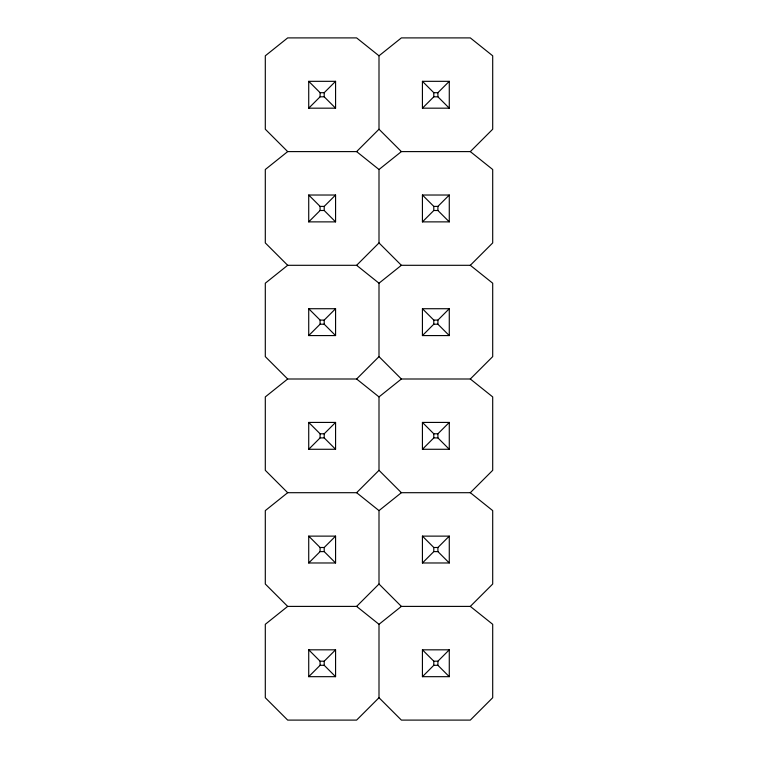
<?xml version="1.0" encoding="UTF-8"?>
<svg xmlns="http://www.w3.org/2000/svg" width="758" height="758" viewBox="0 0 758 758"><rect width="100%" height="100%" fill="white"/><g stroke="black" fill="none" stroke-linecap="round" stroke-linejoin="round"><path stroke-width="1.14" d="M308.724 108.176L320.094 96.806L320.094 92.694L308.724 81.324L335.576 81.324L335.576 108.176L308.724 108.176L308.724 81.324M320.094 92.694L324.206 92.694L335.576 81.324M287.68 265.3L265.3 242.92L265.3 169.508L287.68 151.6L356.62 151.6L379 129.22L379 55.808L401.38 37.9L470.32 37.9L492.7 55.808L492.7 129.22L470.32 151.6L401.38 151.6L379 169.508L379 242.92L356.62 265.3L287.68 265.3L265.3 283.208L265.3 356.62L287.68 379L356.62 379L379 396.908L379 470.32L356.62 492.7L287.68 492.7L265.3 510.608L265.3 584.02L287.68 606.4L356.62 606.4L379 624.308L379 697.72L356.62 720.1L287.68 720.1L265.3 697.72L265.3 624.308L287.68 606.4M308.724 221.876L320.094 210.506L324.206 210.506L335.576 221.876L335.576 195.024L308.724 195.024L308.724 221.876L335.576 221.876M308.724 195.024L320.094 206.394L324.206 206.394L335.576 195.024M422.424 108.176L433.794 96.806L433.794 92.694L422.424 81.324L449.276 81.324L449.276 108.176L422.424 108.176L422.424 81.324M433.794 92.694L437.906 92.694L449.276 81.324M308.724 335.576L320.094 324.206L324.206 324.206L335.576 335.576L335.576 308.724L308.724 308.724L308.724 335.576L335.576 335.576M308.724 308.724L320.094 320.094L324.206 320.094L335.576 308.724M422.424 221.876L433.794 210.506L437.906 210.506L449.276 221.876L422.424 221.876L422.424 195.024L449.276 195.024L449.276 221.876M422.424 195.024L433.794 206.394L437.906 206.394L449.276 195.024M356.62 379L379 356.62L379 283.208L401.38 265.3L470.32 265.3L492.7 283.208L492.7 356.62L470.32 379L401.38 379L379 396.908M470.32 265.3L492.7 242.92L492.7 169.508L470.32 151.6M308.724 449.276L320.094 437.906L324.206 437.906L335.576 449.276L308.724 449.276L308.724 422.424L335.576 422.424L335.576 449.276M308.724 422.424L320.094 433.794L324.206 433.794L335.576 422.424M422.424 335.576L433.794 324.206L433.794 320.094L422.424 308.724L449.276 308.724L449.276 335.576L422.424 335.576L422.424 308.724M433.794 320.094L437.906 320.094L449.276 308.724M308.724 562.976L320.094 551.606L324.206 551.606L335.576 562.976L308.724 562.976L308.724 536.124L335.576 536.124L335.576 562.976M308.724 536.124L320.094 547.494L324.206 547.494L335.576 536.124M422.424 449.276L433.794 437.906L437.906 437.906L449.276 449.276L422.424 449.276L422.424 422.424L449.276 422.424L449.276 449.276M422.424 422.424L433.794 433.794L437.906 433.794L449.276 422.424M356.62 606.4L379 584.02L379 510.608L356.62 492.7M379 510.608L401.38 492.7L470.32 492.7L492.7 470.32L492.7 396.908L470.32 379M308.724 676.676L320.094 665.306L324.206 665.306L335.576 676.676L308.724 676.676L308.724 649.824L335.576 649.824L335.576 676.676M308.724 649.824L320.094 661.194L324.206 661.194L335.576 649.824M422.424 562.976L433.794 551.606L437.906 551.606L449.276 562.976L422.424 562.976L422.424 536.124L449.276 536.124L449.276 562.976M437.906 551.606L437.906 547.494L449.276 536.124M379 624.308L401.38 606.4L470.32 606.4L492.7 584.02L492.7 510.608L470.32 492.7M422.424 676.676L433.794 665.306L437.906 665.306L449.276 676.676L422.424 676.676L422.424 649.824L449.276 649.824L449.276 676.676M422.424 649.824L433.794 661.194L437.906 661.194L449.276 649.824M287.68 379L265.3 396.908L265.3 470.32L287.68 492.7M320.094 96.806L324.206 96.806L335.576 108.176M433.794 96.806L437.906 96.806L449.276 108.176M433.794 324.206L437.906 324.206L449.276 335.576M422.424 536.124L433.794 547.494L437.906 547.494M379 55.808L356.62 37.9L287.68 37.9L265.3 55.808L265.3 129.22L287.68 151.6M356.62 151.6L379 169.508M356.62 265.3L379 283.208M470.32 606.4L492.7 624.308L492.7 697.72L470.32 720.1L401.38 720.1L379 697.72M379 129.22L401.38 151.6M379 242.92L401.38 265.3M379 356.62L401.38 379M379 470.32L401.38 492.7M379 584.02L401.38 606.4M437.906 92.694L437.906 96.806M437.906 206.394L437.906 210.506M437.906 320.094L437.906 324.206M437.906 433.794L437.906 437.906M437.906 661.194L437.906 665.306M433.794 206.394L433.794 210.506M433.794 433.794L433.794 437.906M433.794 547.494L433.794 551.606M433.794 661.194L433.794 665.306M324.206 92.694L324.206 96.806M324.206 206.394L324.206 210.506M324.206 320.094L324.206 324.206M324.206 433.794L324.206 437.906M324.206 547.494L324.206 551.606M324.206 661.194L324.206 665.306M320.094 206.394L320.094 210.506M320.094 320.094L320.094 324.206M320.094 433.794L320.094 437.906M320.094 547.494L320.094 551.606M320.094 661.194L320.094 665.306"/></g></svg>
